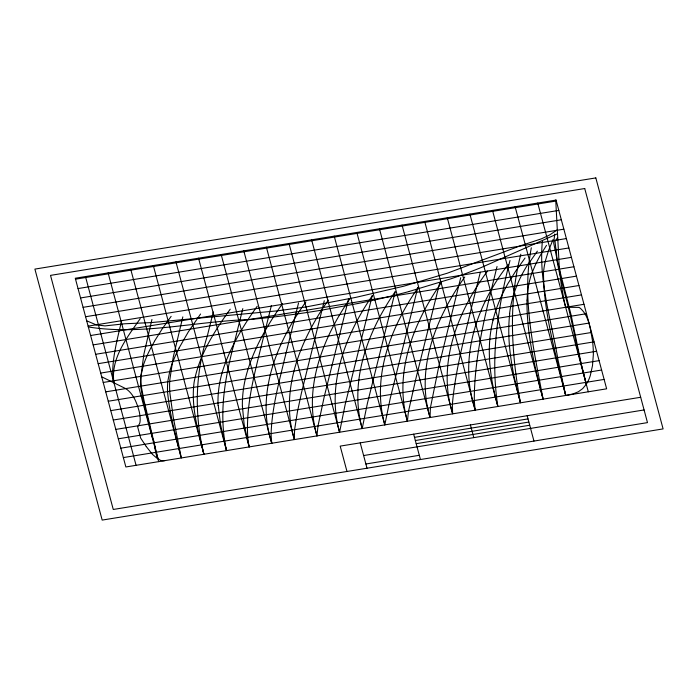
<?xml version="1.0" encoding="UTF-8"?>
<svg xmlns="http://www.w3.org/2000/svg" width="698" height="698" viewBox="0 0 698 698"><rect width="100%" height="100%" fill="white"/><g stroke="black" fill="none" stroke-linecap="round" stroke-linejoin="round"><path stroke-width="1.05" d="M379.433 228.787L430.029 417.517L430.3 410.11A178.461 113.992 -5.2 0 1 430.692 406.384L438.649 367.122L460.732 277.691M526.981 300.079C526.606 333.731 534.703 366.773 543.088 399.143C533.848 349.524 521.45 298.299 531.326 247.79M542.363 241.299C538.516 281.582 551.472 320.714 558.034 359.967L565.703 395.461C556.166 355.169 543.768 314.571 543.48 272.901A176.149 112.518 -5.2 0 1 545.557 260.31L548.611 250.364L553.034 239.562M266.374 247.162L316.971 435.901L317.721 428.415A270.213 172.607 -5.2 0 1 318.271 424.663L324.23 396.743L348.677 298.456M356.826 232.46L407.414 421.199L408.208 413.705A226.457 144.652 -5.2 0 1 408.81 409.935L415.685 379.433L439.723 282.777M509.723 313.55C506.347 343.154 512.559 372.793 520.08 401.298M288.989 243.489L339.577 432.228L345.196 404.36L372.235 295.708M334.211 236.133L384.807 424.873L390.261 398.261L417.832 287.41M362.192 428.546L367.436 403.2L395.19 291.677C368.169 330.913 348.756 380.768 362.192 428.546L311.596 239.815M520.821 254.203C508.17 302.757 511.355 353.965 520.472 402.816M493.015 320.303C485.852 348.372 490.005 377.801 497.543 405.32M497.037 266.496C486.445 310.104 474.396 354.095 474.3 399.291A227.696 145.446 -5.2 0 0 475.268 410.171C458.141 359.662 476.263 305.148 508.161 264.69M121.391 321.691C117.456 338.547 112.849 355.526 112.675 372.95A108.67 69.416 -5.2 0 0 113.469 380.794M151.937 319.466L143.919 354.078L141.031 375.367A116.304 74.293 -5.2 0 0 140.673 386.456L142.942 399.561L152.618 438.414C156.622 445.193 153.054 462.809 164.998 460.61M182.824 316.892L173.139 357.612L169.771 380.209A219.905 140.472 -5.2 0 0 169.806 392.451L173.305 417.613L181.297 457.958L130.709 269.219M213.3 311.945L207.271 336.148C194.943 374.442 194.288 415.319 203.912 454.285C198.153 430.849 190.833 406.716 194.105 382.356C198.982 355.134 214.417 331.332 230.218 309.188M242.817 308.612L234.301 342.77C225.716 374.32 219.696 407.187 224.547 439.897A250.713 160.147 -5.2 0 0 225.515 445.865L226.518 450.603L175.931 261.863M271.417 305.436L260.11 350.824C253.165 378.717 246.115 407.161 247.685 436.137A200.326 127.961 -5.2 0 0 249.151 446.929L244.134 424.463L242.424 406.367M298.535 302.984L284.234 360.377C278.511 384.057 272.185 407.859 271.147 432.315A171.534 109.569 -5.2 0 0 271.173 435.988L271.749 443.256C255.433 393.751 276.94 341.863 305.951 301.78M324.273 300.759L301.414 393.105L297.374 412.134L294.792 428.476A194.646 124.331 -5.2 0 0 294.495 432.193L294.355 439.574L243.768 250.835M480.32 272.255L471.124 309.17C463.673 340.109 455.436 371.066 452.505 402.833A174.814 111.663 -5.2 0 0 452.383 406.524L452.636 413.844L402.048 225.105M510.002 260.476C497.683 307.862 490.188 357.716 497.866 406.489L447.27 217.759M169.719 371.65L167.965 380.489A141.022 90.077 -5.2 0 0 167.607 384.223A157.774 100.782 -5.2 0 0 167.546 391.595C169.474 413.757 175.547 435.29 180.983 456.78M143.099 366.467L141.048 375.358A168.34 107.536 -5.2 0 0 141.502 387.547M532.277 272.264L535.619 264.368A240.793 153.813 -5.2 0 1 542.145 252.31L546.508 245.33M179.046 348.058L188.347 331.847L200.553 314.013M154.415 341.322L162.093 329.046L171.15 316.342M528.377 263.984L537.364 251.158M372.304 295.69C345.414 334.848 326.097 384.589 339.577 432.228M418.233 287.349C390.976 326.716 371.266 376.815 384.807 424.873M350.265 298.203C322.973 337.588 302.967 387.818 316.971 435.901M441.476 282.489C413.783 322.092 393.489 372.671 407.414 421.199M328.322 300.105C300.585 339.56 279.715 389.903 294.041 438.405M464.737 277.045C436.267 316.997 415.31 368.282 430.029 417.517M487.483 271.094C458.001 311.046 436.992 362.96 452.321 412.675M282.516 303.63C266.784 325.818 252.938 349.907 245.975 376.379A264.123 168.715 -5.2 0 0 242.381 406.367M257.187 306.274C244.073 324.518 232.251 343.957 224.573 365.159A243.567 155.584 -5.2 0 0 218.046 405.407M525.027 258.033L515.578 271.286L507.978 283.545A288.387 184.211 -5.2 0 0 492.954 320.303M140.246 318.62C127.106 337.352 110.31 358.65 113.975 382.862M557.623 237.652L555.023 241.368L555.73 247.624A59.461 37.98 -5.2 0 1 556.393 251.367L557.03 260.956L559.168 271.662L569.708 312.817L578.974 355.404L586.294 384.275L582.655 388.646L578.337 391.77L573.137 393.89L566.314 395.365M557.24 229.921L549.396 235.104L541.421 238.829L519.731 246.01L447.383 273.18L403.68 286.224L356.486 297.217A363.309 232.068 -5.2 0 1 348.075 298.849L306.003 306.963L277.542 310.828L150.908 322.607L124.698 323.776L105.023 325.896L96.193 324.858L86.683 320.801M557.432 233.813L481.262 267.517A416.322 265.929 -5.2 0 1 449.966 279.13L409.028 291.502M75.524 279.174L556.306 201.007M78.045 288.562L558.819 210.403M80.558 297.95L561.34 219.791M83.079 307.338L563.853 229.18M85.592 316.726L566.375 238.568M88.114 326.123L568.887 247.956M90.627 335.511L571.409 257.353M93.148 344.899L573.922 266.741M95.661 354.287L576.443 276.129M98.182 363.675L578.956 285.517M100.695 373.072L581.478 294.905M103.217 382.46L583.99 304.302M105.73 391.848L586.512 313.69M108.251 401.237L589.025 323.078M110.764 410.633L591.546 332.466M113.277 420.022L594.059 341.854M115.798 429.41L596.581 351.251M118.311 438.798L599.093 360.639M120.833 448.186L601.606 370.027M123.345 457.583L604.128 379.415M640.685 397.267L340.188 446.118L346.985 471.473M414.49 437.349L528.011 418.896M415.345 440.517L528.866 422.063M416.191 443.684L529.712 425.23M363.623 455.541L644.08 409.944M365.883 463.995L419.306 455.305M88.341 326.961C141.895 335.572 195.78 321.22 249.404 319.571A661.338 422.438 -5.2 0 0 320.67 310.322L358.161 303.456A563.111 359.697 -5.2 0 0 409.045 291.528M101.699 376.824L125.684 388.603C133.431 393.559 136.895 402.938 139.19 411.436A95.521 61.023 -5.2 0 1 140.115 417.762L140.176 419.69A46.932 29.979 -5.2 0 1 140.115 421.086L139.923 422.491A12.922 8.254 -5.2 0 1 139.085 424.463L137.654 426.836L140.673 438.1L146.039 446.223M146.214 446.484L152.461 454.372L157.984 459.075L144.032 400.608L141.511 387.547M537.722 203.048L588.309 391.787M515.107 206.73L565.703 395.461M492.491 210.403L543.088 399.143M527.165 415.72L533.961 441.075M469.885 214.077L520.394 402.476M424.663 221.432L475.251 410.171M470.408 424.951L473.802 437.629M413.644 434.182L420.44 459.528M360.22 442.864L367.017 468.218M221.153 254.517L271.749 443.256M198.537 258.19L249.134 446.929M153.316 265.545L203.912 454.285M108.094 272.892L158.69 461.631M85.479 276.574L136.075 465.313M226.204 449.433L220.533 424.628L218.256 405.398M113.818 382.216L113.495 380.785M554.701 234.118L553.697 243.052L557.597 262.108L571.112 315.034L581.425 364.801L586.294 384.275L588.065 381.187A81.256 51.905 -5.2 0 0 590.316 375.489L592.489 365.691L593.344 354.645A222.522 142.139 -5.2 0 0 593.291 350.466A259.961 166.054 -5.2 0 0 592.48 340.746M592.489 340.746C590.351 329.229 589.156 315.365 579.558 307.652A4.424 2.827 -5.2 0 0 578.337 307.373L565.659 307.277L563.984 300.21L561.113 283.519L559.229 266.453L555.739 200.125M142.942 366.45A239.955 153.272 -5.2 0 1 154.537 341.348M169.597 371.641A242.651 155 -5.2 0 1 179.142 348.075M509.584 313.55A239.99 153.298 -5.2 0 1 528.159 263.94M527.112 300.07A206.355 131.809 -5.2 0 1 532.068 272.246M595.822 177.911L34.9 269.096L102.178 520.089L663.1 428.904L595.822 177.911M584.732 188.53L50.518 275.378L113.268 509.47L647.482 422.622L584.732 188.53M556.053 200.073L75.271 278.232L125.867 466.971L606.641 388.812L556.053 200.073"/></g></svg>
